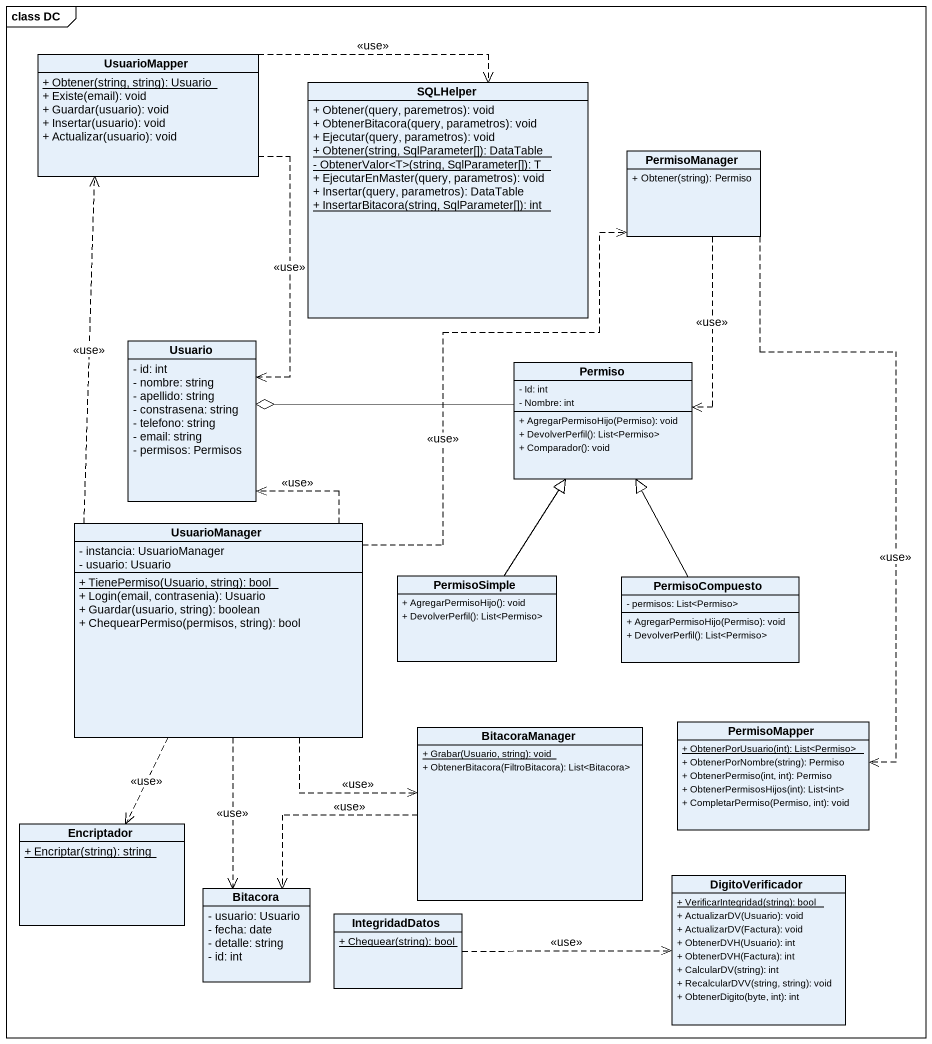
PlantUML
@startuml
mainframe class DC
hide circle
hide empty members
skinparam classAttributeIconSize 0
class UsuarioMapper {
  {static} + Obtener(string, string): Usuario
  + Existe(email): void
  + Guardar(usuario): void
  + Insertar(usuario): void
  + Actualizar(usuario): void
}
class SQLHelper {
  + Obtener(query, paremetros): void
  + ObtenerBitacora(query, parametros): void
  + Ejecutar(query, parametros): void
  {static} + Obtener(string, SqlParameter[]): DataTable
  {static} - ObtenerValor<T>(string, SqlParameter[]): T
  + EjecutarEnMaster(query, parametros): void
  + Insertar(query, parametros): DataTable
  {static} + InsertarBitacora(string, SqlParameter[]): int
}
class PermisoManager {
  + Obtener(string): Permiso
}
class Usuario {
  - id: int
  - nombre: string
  - apellido: string
  - constrasena: string
  - telefono: string
  - email: string
  - permisos: Permisos
}
class Permiso {
  - Id: int
  - Nombre: int
  + AgregarPermisoHijo(Permiso): void
  + DevolverPerfil(): List<Permiso>
  + Comparador(): void
}
class UsuarioManager {
  - instancia: UsuarioManager
  - usuario: Usuario
  {static} + TienePermiso(Usuario, string): bool
  + Login(email, contrasenia): Usuario
  + Guardar(usuario, string): boolean
  + ChequearPermiso(permisos, string): bool
}
class PermisoSimple {
  + AgregarPermisoHijo(): void
  + DevolverPerfil(): List<Permiso>
}
class PermisoCompuesto {
  - permisos: List<Permiso>
  + AgregarPermisoHijo(Permiso): void
  + DevolverPerfil(): List<Permiso>
}
class BitacoraManager {
  {static} + Grabar(Usuario, string): void
  + ObtenerBitacora(FiltroBitacora): List<Bitacora>
}
class PermisoMapper {
  {static} + ObtenerPorUsuario(int): List<Permiso>
  + ObtenerPorNombre(string): Permiso
  + ObtenerPermiso(int, int): Permiso
  + ObtenerPermisosHijos(int): List<int>
  + CompletarPermiso(Permiso, int): void
}
class Encriptador {
  {static} + Encriptar(string): string
}
class DigitoVerificador {
  {static} + VerificarIntegridad(string): bool
  + ActualizarDV(Usuario): void
  + ActualizarDV(Factura): void
  + ObtenerDVH(Usuario): int
  + ObtenerDVH(Factura): int
  + CalcularDV(string): int
  + RecalcularDVV(string, string): void
  + ObtenerDigito(byte, int): int
}
class Bitacora {
  - usuario: Usuario
  - fecha: date
  - detalle: string
  - id: int
}
class IntegridadDatos {
  {static} + Chequear(string): bool
}
UsuarioMapper .right.> SQLHelper : <<use>>
UsuarioMapper ..> Usuario : <<use>>
PermisoManager ..> Permiso : <<use>>
PermisoManager ..> PermisoMapper : <<use>>
Permiso -left-o Usuario
UsuarioManager .up.> UsuarioMapper : <<use>>
UsuarioManager .up.> PermisoManager : <<use>>
UsuarioManager .up.> Usuario : <<use>>
UsuarioManager .right.> BitacoraManager : <<use>>
UsuarioManager ..> Encriptador : <<use>>
UsuarioManager ..> Bitacora : <<use>>
PermisoSimple -up-|> Permiso
PermisoCompuesto -up-|> Permiso
BitacoraManager .left.> Bitacora : <<use>>
IntegridadDatos .right.> DigitoVerificador : <<use>>
@enduml
